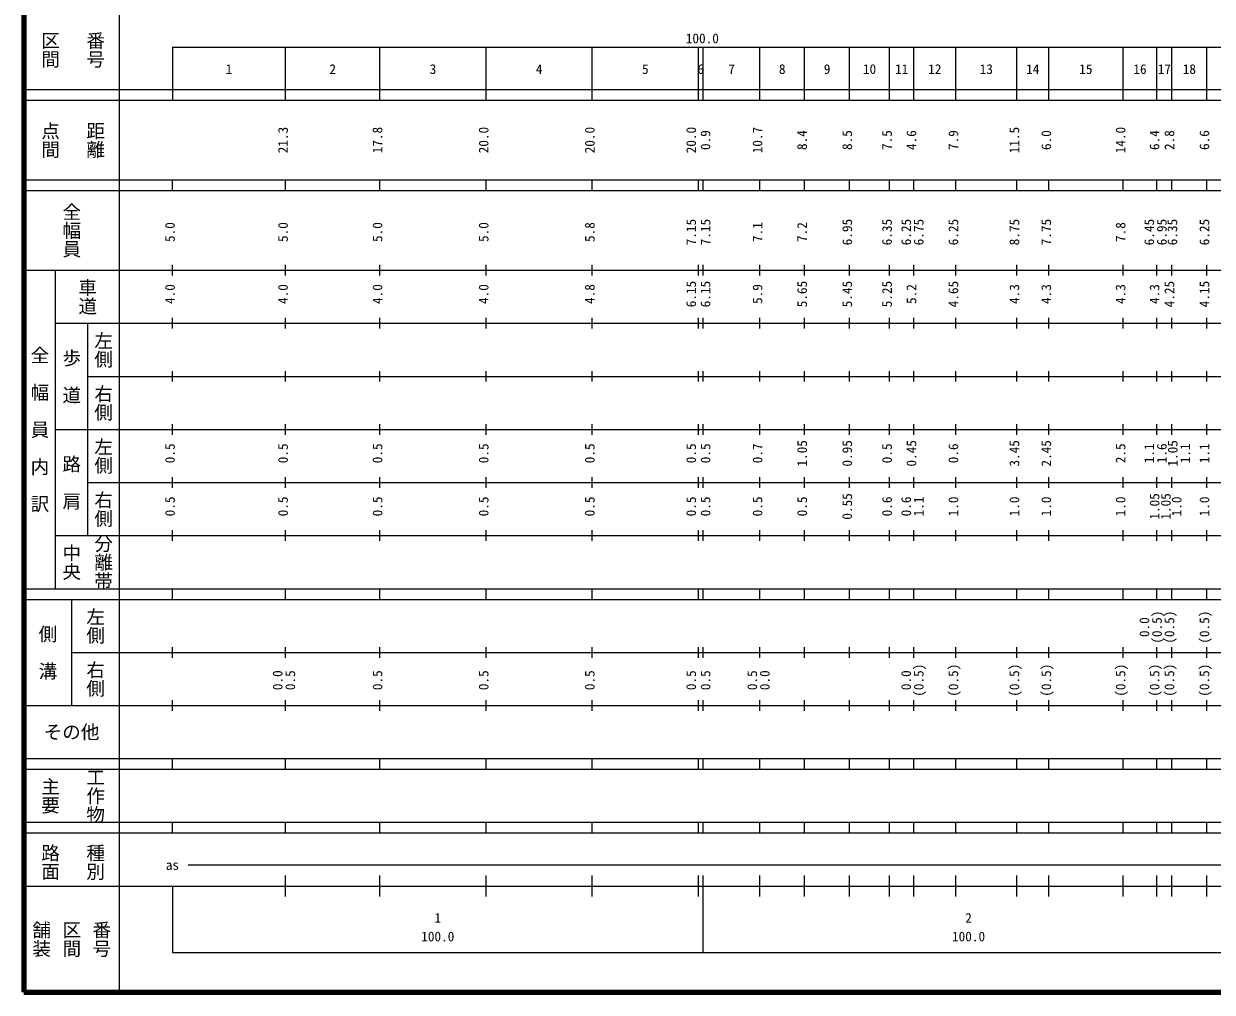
# Model space of a CAD drawing. Units: millimetres on the paper, enlarged 1000 times. Extents: x 40000 to 680000, y 20000 to 380000.
# Drawn here: x 40000 to 263911, y 20000 to 202409 of the extents above; entities that cross this region are included whole.
import ezdxf
from ezdxf.enums import TextEntityAlignment as Align

# ---------------------------------------------------------------- set-up
doc = ezdxf.new("R2010")
doc.units = ezdxf.units.MM
doc.header["$LTSCALE"] = 1000
doc.layers.add('M-TTL', color=2, linetype='Continuous', lineweight=140)
doc.layers.add('M-TTL-BAND', color=7, linetype='Continuous', lineweight=13)
doc.styles.add('@ＭＳ ゴシック', font='')
doc.styles.add('ＭＳ ゴシック', font='')
doc.styles.get('@ＭＳ ゴシック').set_extended_font_data('@MS Gothic')
doc.styles.get('ＭＳ ゴシック').set_extended_font_data('MS Gothic')

msp = doc.modelspace()

# ---------------------------------------------------------------- linework, layer by layer
at = {"layer": 'M-TTL'}
for p, q in [((40000, 380000), (40000, 20000)), ((40000, 20000), (680000, 20000))]:
    msp.add_line(p, q, dxfattribs=at)
at = {"layer": 'M-TTL-BAND'}
for p, q in [((58000, 370000), (58000, 20000)), ((68000, 198000), (579000, 198000)), ((68000, 198000), (68000, 188000)), ((89300, 188000), (89300, 198000)), ((107100, 188000), (107100, 198000)), ((127100, 188000), (127100, 198000)), ((147100, 188000), (147100, 198000)), ((167100, 188000), (167100, 198000)), ((168000, 188000), (168000, 198000)), ((178700, 188000), (178700, 198000)), ((187100, 188000), (187100, 198000)), ((195600, 188000), (195600, 198000)), ((203100, 188000), (203100, 198000)), ((207700, 188000), (207700, 198000)), ((215600, 188000), (215600, 198000)), ((227100, 188000), (227100, 198000)), ((233100, 188000), (233100, 198000)), ((247100, 188000), (247100, 198000)), ((253500, 188000), (253500, 198000)), ((256300, 188000), (256300, 198000)), ((262900, 188000), (262900, 198000)), ((40000, 190000), (579000, 190000)), ((40000, 188000), (579000, 188000)), ((40000, 173000), (579000, 173000)), ((68000, 171000), (68000, 173000)), ((89300, 171000), (89300, 173000)), ((107100, 171000), (107100, 173000)), ((127100, 171000), (127100, 173000)), ((147100, 171000), (147100, 173000)), ((167100, 171000), (167100, 173000)), ((168000, 171000), (168000, 173000)), ((178700, 171000), (178700, 173000)), ((187100, 171000), (187100, 173000)), ((195600, 171000), (195600, 173000)), ((203100, 171000), (203100, 173000)), ((207700, 171000), (207700, 173000)), ((215600, 171000), (215600, 173000)), ((227100, 171000), (227100, 173000)), ((233100, 171000), (233100, 173000)), ((247100, 171000), (247100, 173000)), ((253500, 171000), (253500, 173000)), ((256300, 171000), (256300, 173000)), ((262900, 171000), (262900, 173000)), ((40000, 171000), (579000, 171000)), ((68000, 155000), (68000, 157000)), ((89300, 155000), (89300, 157000)), ((107100, 155000), (107100, 157000)), ((127100, 155000), (127100, 157000)), ((147100, 155000), (147100, 157000)), ((167100, 155000), (167100, 157000)), ((168000, 155000), (168000, 157000)), ((178700, 155000), (178700, 157000)), ((187100, 155000), (187100, 157000)), ((195600, 155000), (195600, 157000)), ((203100, 155000), (203100, 157000)), ((207700, 155000), (207700, 157000)), ((215600, 155000), (215600, 157000)), ((227100, 155000), (227100, 157000)), ((233100, 155000), (233100, 157000)), ((247100, 155000), (247100, 157000)), ((253500, 155000), (253500, 157000)), ((256300, 155000), (256300, 157000)), ((262900, 155000), (262900, 157000)), ((40000, 156000), (579000, 156000)), ((46000, 96000), (46000, 156000)), ((46000, 146000), (579000, 146000)), ((52000, 146000), (52000, 106000)), ((68000, 145000), (68000, 147000)), ((89300, 145000), (89300, 147000)), ((107100, 145000), (107100, 147000)), ((127100, 145000), (127100, 147000)), ((147100, 145000), (147100, 147000)), ((167100, 145000), (167100, 147000)), ((168000, 145000), (168000, 147000)), ((178700, 145000), (178700, 147000)), ((187100, 145000), (187100, 147000)), ((195600, 145000), (195600, 147000)), ((203100, 145000), (203100, 147000)), ((207700, 145000), (207700, 147000)), ((215600, 145000), (215600, 147000)), ((227100, 145000), (227100, 147000)), ((233100, 145000), (233100, 147000)), ((247100, 145000), (247100, 147000)), ((253500, 145000), (253500, 147000)), ((256300, 145000), (256300, 147000)), ((262900, 145000), (262900, 147000)), ((68000, 135000), (68000, 137000)), ((89300, 135000), (89300, 137000)), ((107100, 135000), (107100, 137000)), ((127100, 135000), (127100, 137000)), ((147100, 135000), (147100, 137000)), ((167100, 135000), (167100, 137000)), ((168000, 135000), (168000, 137000)), ((178700, 135000), (178700, 137000)), ((187100, 135000), (187100, 137000)), ((195600, 135000), (195600, 137000)), ((203100, 135000), (203100, 137000)), ((207700, 135000), (207700, 137000)), ((215600, 135000), (215600, 137000)), ((227100, 135000), (227100, 137000)), ((233100, 135000), (233100, 137000)), ((247100, 135000), (247100, 137000)), ((253500, 135000), (253500, 137000)), ((256300, 135000), (256300, 137000)), ((262900, 135000), (262900, 137000)), ((52000, 136000), (579000, 136000)), ((46000, 126000), (579000, 126000)), ((68000, 125000), (68000, 127000)), ((89300, 125000), (89300, 127000)), ((107100, 125000), (107100, 127000)), ((127100, 125000), (127100, 127000)), ((147100, 125000), (147100, 127000)), ((167100, 125000), (167100, 127000)), ((168000, 125000), (168000, 127000)), ((178700, 125000), (178700, 127000)), ((187100, 125000), (187100, 127000)), ((195600, 125000), (195600, 127000)), ((203100, 125000), (203100, 127000)), ((207700, 125000), (207700, 127000)), ((215600, 125000), (215600, 127000)), ((227100, 125000), (227100, 127000)), ((233100, 125000), (233100, 127000)), ((247100, 125000), (247100, 127000)), ((253500, 125000), (253500, 127000)), ((256300, 125000), (256300, 127000)), ((262900, 125000), (262900, 127000)), ((68000, 115000), (68000, 117000)), ((89300, 115000), (89300, 117000)), ((107100, 115000), (107100, 117000)), ((127100, 115000), (127100, 117000)), ((147100, 115000), (147100, 117000)), ((167100, 115000), (167100, 117000)), ((168000, 115000), (168000, 117000)), ((178700, 115000), (178700, 117000)), ((187100, 115000), (187100, 117000)), ((195600, 115000), (195600, 117000)), ((203100, 115000), (203100, 117000)), ((207700, 115000), (207700, 117000)), ((215600, 115000), (215600, 117000)), ((227100, 115000), (227100, 117000)), ((233100, 115000), (233100, 117000)), ((247100, 115000), (247100, 117000)), ((253500, 115000), (253500, 117000)), ((256300, 115000), (256300, 117000)), ((262900, 115000), (262900, 117000)), ((52000, 116000), (579000, 116000)), ((46000, 106000), (579000, 106000)), ((68000, 105000), (68000, 107000)), ((89300, 105000), (89300, 107000)), ((107100, 105000), (107100, 107000)), ((127100, 105000), (127100, 107000)), ((147100, 105000), (147100, 107000)), ((167100, 105000), (167100, 107000)), ((168000, 105000), (168000, 107000)), ((178700, 105000), (178700, 107000)), ((187100, 105000), (187100, 107000)), ((195600, 105000), (195600, 107000)), ((203100, 105000), (203100, 107000)), ((207700, 105000), (207700, 107000)), ((215600, 105000), (215600, 107000)), ((227100, 105000), (227100, 107000)), ((233100, 105000), (233100, 107000)), ((247100, 105000), (247100, 107000)), ((253500, 105000), (253500, 107000)), ((256300, 105000), (256300, 107000)), ((262900, 105000), (262900, 107000)), ((40000, 96000), (579000, 96000)), ((68000, 94000), (68000, 96000)), ((89300, 94000), (89300, 96000)), ((107100, 94000), (107100, 96000)), ((127100, 94000), (127100, 96000)), ((147100, 94000), (147100, 96000)), ((167100, 94000), (167100, 96000)), ((168000, 94000), (168000, 96000)), ((178700, 94000), (178700, 96000)), ((187100, 94000), (187100, 96000)), ((195600, 94000), (195600, 96000)), ((203100, 94000), (203100, 96000)), ((207700, 94000), (207700, 96000)), ((215600, 94000), (215600, 96000)), ((227100, 94000), (227100, 96000)), ((233100, 94000), (233100, 96000)), ((247100, 94000), (247100, 96000)), ((253500, 94000), (253500, 96000)), ((256300, 94000), (256300, 96000)), ((262900, 94000), (262900, 96000)), ((40000, 94000), (579000, 94000)), ((49000, 94000), (49000, 74000)), ((49000, 84000), (579000, 84000)), ((68000, 83000), (68000, 85000)), ((89300, 83000), (89300, 85000)), ((107100, 83000), (107100, 85000)), ((127100, 83000), (127100, 85000)), ((147100, 83000), (147100, 85000)), ((167100, 83000), (167100, 85000)), ((168000, 83000), (168000, 85000)), ((178700, 83000), (178700, 85000)), ((187100, 83000), (187100, 85000)), ((195600, 83000), (195600, 85000)), ((203100, 83000), (203100, 85000)), ((207700, 83000), (207700, 85000)), ((215600, 83000), (215600, 85000)), ((227100, 83000), (227100, 85000)), ((233100, 83000), (233100, 85000)), ((247100, 83000), (247100, 85000)), ((253500, 83000), (253500, 85000)), ((256300, 83000), (256300, 85000)), ((262900, 83000), (262900, 85000)), ((40000, 74000), (579000, 74000)), ((68000, 73000), (68000, 75000)), ((89300, 73000), (89300, 75000)), ((107100, 73000), (107100, 75000)), ((127100, 73000), (127100, 75000)), ((147100, 73000), (147100, 75000)), ((167100, 73000), (167100, 75000)), ((168000, 73000), (168000, 75000)), ((178700, 73000), (178700, 75000)), ((187100, 73000), (187100, 75000)), ((195600, 73000), (195600, 75000)), ((203100, 73000), (203100, 75000)), ((207700, 73000), (207700, 75000)), ((215600, 73000), (215600, 75000)), ((227100, 73000), (227100, 75000)), ((233100, 73000), (233100, 75000)), ((247100, 73000), (247100, 75000)), ((253500, 73000), (253500, 75000)), ((256300, 73000), (256300, 75000)), ((262900, 73000), (262900, 75000)), ((40000, 64000), (579000, 64000)), ((68000, 62000), (68000, 64000)), ((89300, 62000), (89300, 64000)), ((107100, 62000), (107100, 64000)), ((127100, 62000), (127100, 64000)), ((147100, 62000), (147100, 64000)), ((167100, 62000), (167100, 64000)), ((168000, 62000), (168000, 64000)), ((178700, 62000), (178700, 64000)), ((187100, 62000), (187100, 64000)), ((195600, 62000), (195600, 64000)), ((203100, 62000), (203100, 64000)), ((207700, 62000), (207700, 64000)), ((215600, 62000), (215600, 64000)), ((227100, 62000), (227100, 64000)), ((233100, 62000), (233100, 64000)), ((247100, 62000), (247100, 64000)), ((253500, 62000), (253500, 64000)), ((256300, 62000), (256300, 64000)), ((262900, 62000), (262900, 64000)), ((40000, 62000), (579000, 62000)), ((40000, 52000), (579000, 52000)), ((68000, 50000), (68000, 52000)), ((89300, 50000), (89300, 52000)), ((107100, 50000), (107100, 52000)), ((127100, 50000), (127100, 52000)), ((147100, 50000), (147100, 52000)), ((167100, 50000), (167100, 52000)), ((168000, 50000), (168000, 52000)), ((178700, 50000), (178700, 52000)), ((187100, 50000), (187100, 52000)), ((195600, 50000), (195600, 52000)), ((203100, 50000), (203100, 52000)), ((207700, 50000), (207700, 52000)), ((215600, 50000), (215600, 52000)), ((227100, 50000), (227100, 52000)), ((233100, 50000), (233100, 52000)), ((247100, 50000), (247100, 52000)), ((253500, 50000), (253500, 52000)), ((256300, 50000), (256300, 52000)), ((262900, 50000), (262900, 52000)), ((40000, 50000), (579000, 50000)), ((71000, 44000), (565000, 44000)), ((89300, 38000), (89300, 42000)), ((107100, 38000), (107100, 42000)), ((127100, 38000), (127100, 42000)), ((147100, 38000), (147100, 42000)), ((167100, 38000), (167100, 42000)), ((168000, 27500), (168000, 42000)), ((178700, 38000), (178700, 42000)), ((187100, 38000), (187100, 42000)), ((195600, 38000), (195600, 42000)), ((203100, 38000), (203100, 42000)), ((207700, 38000), (207700, 42000)), ((215600, 38000), (215600, 42000)), ((227100, 38000), (227100, 42000)), ((233100, 38000), (233100, 42000)), ((247100, 38000), (247100, 42000)), ((253500, 38000), (253500, 42000)), ((256300, 38000), (256300, 42000)), ((262900, 38000), (262900, 42000)), ((40000, 40000), (579000, 40000)), ((68000, 40000), (68000, 27500)), ((68000, 27500), (579000, 27500))]:
    msp.add_line(p, q, dxfattribs=at)

# ---------------------------------------------------------------- texts
at = {"layer": 'M-TTL-BAND', "style": '@ＭＳ ゴシック'}
for s, p in [('区間', (45000, 197500)), ('番号', (53500, 197500)), ('点間', (45000, 180500)), ('距離', (53500, 180500)), ('全幅員', (49000, 163500)), ('車道', (52000, 151000)), ('左側', (55000, 141000)), ('全\u3000幅\u3000員\u3000内\u3000訳', (43000, 126000)), ('歩\u3000道', (49000, 136000)), ('右側', (55000, 131000)), ('左側', (55000, 121000)), ('路\u3000肩', (49000, 116000)), ('右側', (55000, 111000)), ('分離帯', (55000, 101000)), ('中央', (49000, 101000)), ('左側', (53500, 89000)), ('側\u3000溝', (44500, 84000)), ('右側', (53500, 79000)), ('工作物', (53500, 57000)), ('主要', (45000, 57000)), ('路面', (45000, 44500)), ('種別', (53500, 44500)), ('舗装', (43333, 30000)), ('区間', (49000, 30000)), ('番号', (54667, 30000))]:
    msp.add_text(s, height=2566, rotation=270, dxfattribs=at).set_placement(p, align=Align.MIDDLE_CENTER)
at = {"layer": 'M-TTL-BAND', "style": 'ＭＳ ゴシック'}
for s, p in [('100.0', (167844, 198195)), ('100.0', (167844, 198195)), ('1', (78650, 192405)), ('2', (98200, 192405)), ('3', (117100, 192405)), ('4', (137100, 192405)), ('5', (157100, 192405)), ('6', (167550, 192405)), ('7', (173350, 192405)), ('8', (182900, 192405)), ('9', (191350, 192405)), ('10', (199350, 192405)), ('11', (205400, 192405)), ('12', (211650, 192405)), ('13', (221350, 192405)), ('14', (230100, 192405)), ('15', (240100, 192405)), ('16', (250300, 192405)), ('17', (254900, 192405)), ('18', (259600, 192405)), ('as', (68000, 42500)), ('1', (118000, 32523)), ('2', (218000, 32523)), ('100.0', (118000, 29033)), ('100.0', (218000, 29033))]:
    msp.add_text(s, height=1833, dxfattribs=at).set_placement(p, align=Align.BOTTOM_CENTER)
for s, p in [('21.3', (90300, 180500)), ('17.8', (108100, 180500)), ('20.0', (128100, 180500)), ('20.0', (148100, 180500)), ('20.0', (167200, 180500)), ('0.9', (169900, 180500)), ('10.7', (179700, 180500)), ('8.4', (188100, 180500)), ('8.5', (196600, 180500)), ('7.5', (204100, 180500)), ('4.6', (208700, 180500)), ('7.9', (216600, 180500)), ('11.5', (228100, 180500)), ('6.0', (234100, 180500)), ('14.0', (248100, 180500)), ('6.4', (254500, 180500)), ('2.8', (257300, 180500)), ('6.6', (263900, 180500)), ('5.0', (69000, 163174)), ('5.0', (90300, 163174)), ('5.0', (108100, 163174)), ('5.0', (128100, 163174)), ('5.8', (148100, 163174)), ('7.15', (167200, 163174)), ('7.15', (169900, 163174)), ('7.1', (179700, 163174)), ('7.2', (188100, 163174)), ('6.95', (196600, 163174)), ('6.35', (204100, 163174)), ('6.25', (207700, 163174)), ('6.75', (210070, 163174)), ('6.25', (216600, 163174)), ('8.75', (228100, 163174)), ('7.75', (234100, 163174)), ('7.8', (248100, 163174)), ('6.45', (253500, 163174)), ('6.95', (255870, 163174)), ('6.35', (257862, 163174)), ('6.25', (263900, 163174)), ('4.0', (69000, 151500)), ('4.0', (90300, 151500)), ('4.0', (108100, 151500)), ('4.0', (128100, 151500)), ('4.8', (148100, 151500)), ('6.15', (167200, 151500)), ('6.15', (169900, 151500)), ('5.9', (179700, 151500)), ('5.65', (188100, 151500)), ('5.45', (196600, 151500)), ('5.25', (204100, 151500)), ('5.2', (208700, 151500)), ('4.65', (216600, 151500)), ('4.3', (228100, 151500)), ('4.3', (234100, 151500)), ('4.3', (248100, 151500)), ('4.3', (254500, 151500)), ('4.25', (257300, 151500)), ('4.15', (263900, 151500)), ('0.5', (69000, 121500)), ('0.5', (90300, 121500)), ('0.5', (108100, 121500)), ('0.5', (128100, 121500)), ('0.5', (148100, 121500)), ('0.5', (167200, 121500)), ('0.5', (169900, 121500)), ('0.7', (179700, 121500)), ('1.05', (188100, 121500)), ('0.95', (196600, 121500)), ('0.5', (204100, 121500)), ('0.45', (208700, 121500)), ('0.6', (216600, 121500)), ('3.45', (228100, 121500)), ('2.45', (234100, 121500)), ('2.5', (248100, 121500)), ('1.1', (253500, 121500)), ('1.6', (255870, 121500)), ('1.05', (257923, 121500)), ('1.1', (260293, 121500)), ('1.1', (263900, 121500)), ('0.5', (69000, 111500)), ('0.5', (90300, 111500)), ('0.5', (108100, 111500)), ('0.5', (128100, 111500)), ('0.5', (148100, 111500)), ('0.5', (167200, 111500)), ('0.5', (169900, 111500)), ('0.5', (179700, 111500)), ('0.5', (188100, 111500)), ('0.55', (196600, 111500)), ('0.6', (204100, 111500)), ('0.6', (207700, 111500)), ('1.1', (210070, 111500)), ('1.0', (216600, 111500)), ('1.0', (228100, 111500)), ('1.0', (234100, 111500)), ('1.0', (248100, 111500)), ('1.05', (254500, 111500)), ('1.05', (256622, 111500)), ('1.0', (258670, 111500)), ('1.0', (263900, 111500)), ('0.0', (252589, 88764)), ('(0.5)', (254959, 88764)), ('(0.5)', (257300, 88764)), ('(0.5)', (263900, 88764)), ('(0.5)', (210070, 78764)), ('(0.5)', (216600, 78764)), ('(0.5)', (228100, 78764)), ('(0.5)', (234100, 78764)), ('(0.5)', (248100, 78764)), ('(0.5)', (254500, 78764)), ('(0.5)', (257300, 78764)), ('(0.5)', (263900, 78764)), ('0.0', (89300, 78764)), ('0.5', (91670, 78764)), ('0.5', (108100, 78764)), ('0.5', (128100, 78764)), ('0.5', (148100, 78764)), ('0.5', (167200, 78764)), ('0.5', (169900, 78764)), ('0.5', (178700, 78764)), ('0.0', (181070, 78764)), ('0.0', (207700, 78764))]:
    msp.add_text(s, height=1833, rotation=90, dxfattribs=at).set_placement(p, align=Align.BOTTOM_CENTER)
msp.add_text('その他', height=2566, dxfattribs=at).set_placement((49000, 69000), align=Align.MIDDLE_CENTER)

doc.saveas('drawing.dxf')
